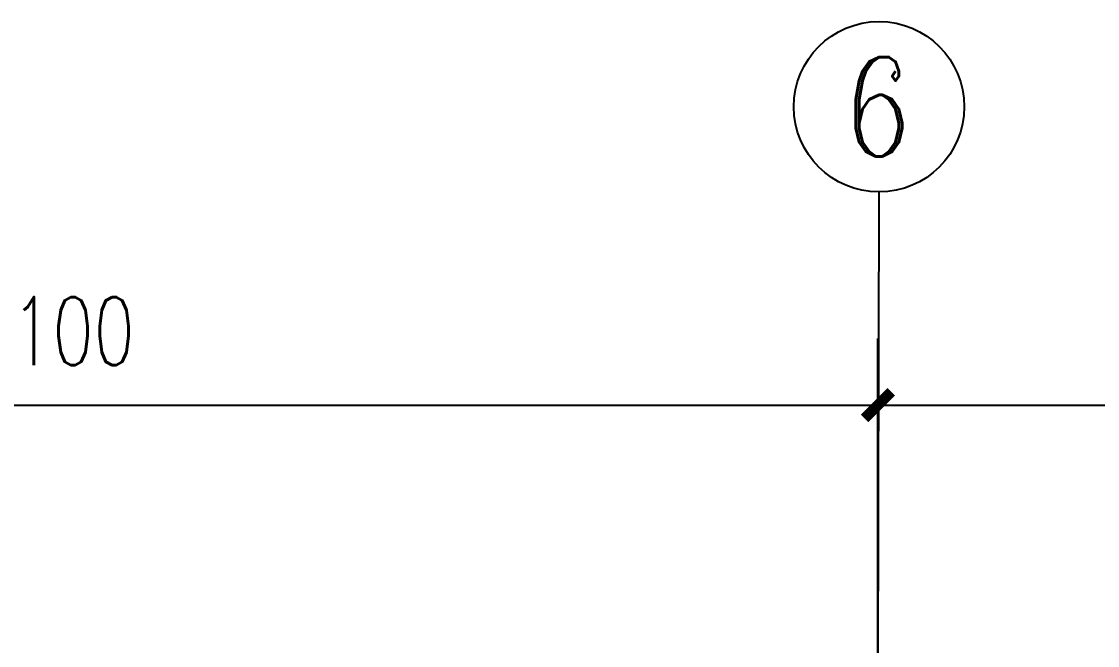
# Model space of a CAD drawing. Extents: x 133656 to 214778, y 12424 to 51506.
# Drawn here: x 164088 to 166108, y 26001 to 27173 of the extents above; entities that cross this region are included whole.
import ezdxf
from ezdxf.enums import TextEntityAlignment as Align

# ---------------------------------------------------------------- set-up
doc = ezdxf.new("R2010")
doc.units = 0
doc.header["$MEASUREMENT"] = 0
doc.layers.get('Defpoints').update_dxf_attribs({"color": 8})
for name, color, linetype in [('A3.土建轴号', 160, 'Continuous'), ('A32.土建轴线标注', 52, 'Continuous'), ('AXIS_TEXT', 7, 'Continuous')]:
    doc.layers.add(name, color=color, linetype=linetype)
doc.styles.add('_TCH_AXIS', font='COMPLEX', dxfattribs={"bigfont": 'GBCBIG'})
doc.styles.add('_TCH_DIM_T3', font='SIMPLEX', dxfattribs={"width": 0.705882, "bigfont": 'GBCBIG'})
doc.styles.add('COMPLEX', font='COMPLEX')
doc.dimstyles.new('_TCH_ARCH&&50', dxfattribs={"dimtxt": 127.5, "dimasz": 50, "dimexe": 125, "dimexo": 150, "dimgap": 75, "dimtad": 1, "dimdec": 0, "dimzin": 0, "dimdsep": 46, "dimtxsty": '_TCH_DIM_T3', "dimblk": 'ARCHTICK', "dimcen": 0.09, "dimclrd": 44, "dimclre": 44, "dimclrt": 2, "dimazin": 2, "dimtfac": 1, "dimtdec": 0, "dimtix": 1, "dimtmove": 2, "dimatfit": 3, "dimldrblk": 'DOT', "dimfxl": 1, "dimtolj": 1, "dimtzin": 0, "dimarcsym": 0})

# ---------------------------------------------------------------- blocks, each defined once
blk = doc.blocks.new('_AXISO')
blk.add_circle((0, 0), 0.5)
at = {"layer": 'A32.土建轴线标注', "style": 'COMPLEX', "width": 1.041667}
blk.add_attdef('A', text='', height=0.56, dxfattribs=at).set_placement((-0.25, -0.28), (0.25, -0.28), align=Align.FIT)
blk = doc.blocks.new('_ArchTick')
at = {"color": 0, "linetype": 'ByBlock', "const_width": 0.4}
blk.add_lwpolyline([(-0.5, -0.5), (0.5, 0.5)], dxfattribs=at)
blk = doc.blocks.new('*D73')
at = {"layer": 'A3.土建轴号', "color": 44, "lineweight": -2, "transparency": 16777216}
for p, q in [((162596.1, 25928.7), (162596.1, 26577.7)), ((165696.1, 25928.7), (165696.1, 26577.7)), ((162596.1, 26452.7), (165696.1, 26452.7))]:
    blk.add_line(p, q, dxfattribs=at)
at = {"layer": 'Defpoints', "color": 0, "transparency": 16777216}
for p in [(165696.1, 26452.7), (162596.1, 25778.7), (165696.1, 25778.7)]:
    blk.add_point(p, dxfattribs=at)
at = {"layer": 'A3.土建轴号', "color": 44, "lineweight": -2, "transparency": 16777216, "xscale": 50, "yscale": 50, "zscale": 50, "rotation": 180}
blk.add_blockref('_ArchTick', (162596.1, 26452.7), dxfattribs=at)
at = {"layer": 'A3.土建轴号', "color": 44, "lineweight": -2, "transparency": 16777216, "xscale": 50, "yscale": 50, "zscale": 50}
blk.add_blockref('_ArchTick', (165696.1, 26452.7), dxfattribs=at)
at = {"layer": 'A3.土建轴号', "color": 2, "transparency": 16777216, "insert": (164146.1, 26591.5), "char_height": 127.5, "attachment_point": 5, "style": '_TCH_DIM_T3'}
blk.add_mtext('\\A1;3100', dxfattribs=at)
blk = doc.blocks.new('_Dot')
at = {"color": 0, "linetype": 'ByBlock', "lineweight": -2}
blk.add_line((-0.5, 0), (-1, 0), dxfattribs=at)
at = {"color": 0, "linetype": 'ByBlock', "const_width": 0.5}
blk.add_lwpolyline([(-0.25, 0, 1), (0.25, 0, 1)], format="xyb", close=True, dxfattribs=at)
blk = doc.blocks.new('*D74')
at = {"layer": 'A3.土建轴号', "color": 44, "lineweight": -2, "transparency": 16777216}
for p, q in [((165696.1, 25928.7), (165696.1, 26577.7)), ((168346.1, 25928.7), (168346.1, 26577.7)), ((165696.1, 26452.7), (168346.1, 26452.7))]:
    blk.add_line(p, q, dxfattribs=at)
at = {"layer": 'Defpoints', "color": 0, "transparency": 16777216}
for p in [(168346.1, 26452.7), (165696.1, 25778.7), (168346.1, 25778.7)]:
    blk.add_point(p, dxfattribs=at)
at = {"layer": 'A3.土建轴号', "color": 44, "lineweight": -2, "transparency": 16777216, "xscale": 50, "yscale": 50, "zscale": 50, "rotation": 180}
blk.add_blockref('_ArchTick', (165696.1, 26452.7), dxfattribs=at)
at = {"layer": 'A3.土建轴号', "color": 44, "lineweight": -2, "transparency": 16777216, "xscale": 50, "yscale": 50, "zscale": 50}
blk.add_blockref('_ArchTick', (168346.1, 26452.7), dxfattribs=at)
at = {"layer": 'A3.土建轴号', "color": 2, "transparency": 16777216, "insert": (167021.1, 26591.5), "char_height": 127.5, "attachment_point": 5, "style": '_TCH_DIM_T3'}
blk.add_mtext('\\A1;2650', dxfattribs=at)

msp = doc.modelspace()

# ---------------------------------------------------------------- linework, layer by layer
at = {"layer": 'A3.土建轴号'}
msp.add_line((165696.1, 25778.7), (165698.1, 26852.7), dxfattribs=at)

# ---------------------------------------------------------------- block references
ref = msp.add_blockref('_AXISO', (165698.1, 27012.7), dxfattribs=dict(at, xscale=320, yscale=320, zscale=320))
ref.add_attrib('A', '6', dxfattribs={"layer": 'AXIS_TEXT', "height": 186.4, "style": '_TCH_AXIS'}).set_placement((165636, 26919.5), (165760.2, 26919.5), align=Align.FIT)

# ---------------------------------------------------------------- dimensions: what is measured, and where the dimension line sits
for p1, p2, picture, middle in [((162596.1, 25778.7), (165696.1, 25778.7), '*D73', (164146.1, 26591.5)), ((165696.1, 25778.7), (168346.1, 25778.7), '*D74', (167021.1, 26591.5))]:
    dim = msp.add_aligned_dim(p1=p1, p2=p2, distance=674, dimstyle='_TCH_ARCH&&50', dxfattribs=at)
    dim.commit()
    dim.dimension.update_dxf_attribs({"geometry": picture, "text_midpoint": middle})

doc.saveas('drawing.dxf')
